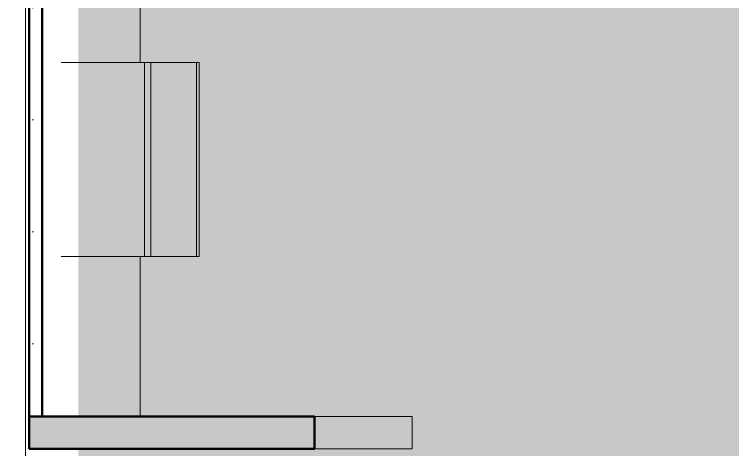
# Model space of a CAD drawing. Header units: millimetres. Extents: x -46169 to 247764, y -86316 to 18123.
# Drawn here: x 239188 to 239743, y -82027 to -81690 of the extents above; entities that cross this region are included whole.
import ezdxf

# ---------------------------------------------------------------- set-up
doc = ezdxf.new("R2010")
doc.units = ezdxf.units.MM
doc.header["$MEASUREMENT"] = 0
doc.linetypes.add('Wipeout_Contour', pattern=[1000, 0, -1000])
for name, color, linetype, lineweight in [('A-25-M_Curtain_Wall_Detail_Pen_No__121', 255, 'Continuous', 0), ('New_A-25-M_Wall_Int_Pen_No__87', 8, 'Continuous', 20), ('New_A-35-M_FFE_Sanitary_Pen_No__87', 8, 'Continuous', 20), ('New_A-35-M_FFE_Sanitary_Pen_No__89', 8, 'Continuous', 20)]:
    doc.layers.add(name, color=color, linetype=linetype, lineweight=lineweight)
for name, color, linetype in [('New_A-20-M_Roof', 7, 'Continuous'), ('New_A-25-M_Wall_Int', 7, 'Continuous'), ('New_A-35-M_FFE_Sanitary', 7, 'Continuous')]:
    doc.layers.add(name, color=color, linetype=linetype)
for name, color, linetype, lineweight, true_color in [('New_A-35-M_FFE_Sanitary_Pen_No__107', 7, 'Continuous', 15, 0xa6a6a6), ('New_A-35-M_FFE_Sanitary_Pen_No__211', 7, 'Continuous', 13, 0xebf6ff), ('New_A-35-M_FFE_Sanitary_Pen_No__27', 7, 'Continuous', 50, 0x2a2a2a), ('New_A-35-M_FFE_Sanitary_Pen_No__29', 7, 'Continuous', 50, 0x2a2a2a), ('New_A-35-M_FFE_Sanitary_Pen_No__64', 7, 'Continuous', 20, 0x606060)]:
    doc.layers.add(name, color=color, linetype=linetype, lineweight=lineweight, true_color=true_color)

# ---------------------------------------------------------------- blocks, each defined once
blk = doc.blocks.new('Section Elem_81_5', base_point=(221877.12, -83027.49))
at = {"color": 254, "linetype": 'Wipeout_Contour', "lineweight": 0, "ltscale": 997328.976935}
blk.add_wipeout([(240783.96, -79427.49), (230618.33, -82957.6), (230624.49, -82975.35), (240841.25, -79427.49)], dxfattribs=at).dxf.layer = 'New_A-20-M_Roof'
blk = doc.blocks.new('Section Elem_104_5', base_point=(221877.12, -83027.49))
at = {"color": 254, "linetype": 'Wipeout_Contour', "lineweight": 0, "ltscale": 1011216.259972602}
blk.add_wipeout([(239196.46, -83027.49), (239196.46, -80627.49), (239187.76, -80627.49), (239187.76, -83027.49)], dxfattribs=at).dxf.layer = 'New_A-25-M_Wall_Int'
at = {"layer": 'New_A-25-M_Wall_Int_Pen_No__87', "linetype": 'Continuous'}
blk.add_line((239196.46, -83027.49), (239196.46, -80627.49), dxfattribs=at)
blk = doc.blocks.new('Section Elem_108_5', base_point=(221877.12, -83027.49))
at = {"color": 254, "linetype": 'Wipeout_Contour', "lineweight": 0, "ltscale": 1011623.35473873}
blk.add_wipeout([(239328.59, -81727.49), (239293.22, -81727.49), (239293.22, -81877.49), (239328.59, -81877.49)], dxfattribs=at).dxf.layer = 'New_A-35-M_FFE_Sanitary'
at = {"color": 254, "linetype": 'Wipeout_Contour', "lineweight": 0, "ltscale": 1011693.944527377}
blk.add_wipeout([(239328.59, -81877.49), (239330.52, -81877.49), (239330.52, -81727.49), (239328.59, -81727.49)], dxfattribs=at).dxf.layer = 'New_A-35-M_FFE_Sanitary'
at = {"layer": 'New_A-35-M_FFE_Sanitary_Pen_No__64', "linetype": 'Continuous'}
for p, q in [((239293.22, -81727.49), (239328.59, -81727.49)), ((239328.59, -81727.49), (239330.52, -81727.49)), ((239328.59, -81877.49), (239328.59, -81727.49)), ((239330.52, -81877.49), (239330.52, -81727.49)), ((239293.22, -81877.49), (239328.59, -81877.49)), ((239328.59, -81877.49), (239330.52, -81877.49))]:
    blk.add_line(p, q, dxfattribs=at)
blk = doc.blocks.new('Section Elem_109_5', base_point=(221877.12, -83027.49))
at = {"layer": 'New_A-35-M_FFE_Sanitary_Pen_No__27', "linetype": 'Continuous'}
for p, q in [((239199.26, -81682.49), (239199.26, -82001.26)), ((239199.33, -81682.49), (239199.26, -81682.49)), ((239199.33, -82001.26), (239199.26, -82001.26))]:
    blk.add_line(p, q, dxfattribs=at)
at = {"color": 254, "linetype": 'Wipeout_Contour', "lineweight": 0, "ltscale": 1011393.238865526}
blk.add_wipeout([(239285.05, -81682.49), (239281.82, -81682.49), (239281.82, -81727.49), (239285.05, -81727.49)], dxfattribs=at).dxf.layer = 'New_A-35-M_FFE_Sanitary'
at = {"color": 254, "linetype": 'Wipeout_Contour', "lineweight": 0, "ltscale": 1011696.604011365}
blk.add_wipeout([(239281.82, -82001.26), (239285.05, -82001.26), (239285.05, -81877.49), (239281.82, -81877.49)], dxfattribs=at).dxf.layer = 'New_A-35-M_FFE_Sanitary'
at = {"layer": 'New_A-35-M_FFE_Sanitary_Pen_No__87', "linetype": 'Continuous'}
for p, q in [((239285.05, -81727.49), (239285.05, -81682.49)), ((239285.05, -82001.26), (239285.05, -81877.49))]:
    blk.add_line(p, q, dxfattribs=at)
at = {"color": 254, "linetype": 'Wipeout_Contour', "lineweight": 0, "ltscale": 1011359.627351155}
blk.add_wipeout([(239281.82, -81682.49), (239267.29, -81682.49), (239267.29, -81727.49), (239281.82, -81727.49)], dxfattribs=at).dxf.layer = 'New_A-35-M_FFE_Sanitary'
at = {"color": 254, "linetype": 'Wipeout_Contour', "lineweight": 0, "ltscale": 1011663.002576068}
blk.add_wipeout([(239267.29, -82001.26), (239281.82, -82001.26), (239281.82, -81877.49), (239267.29, -81877.49)], dxfattribs=at).dxf.layer = 'New_A-35-M_FFE_Sanitary'
at = {"color": 254, "linetype": 'Wipeout_Contour', "lineweight": 0, "ltscale": 1011285.649319447}
blk.add_wipeout([(239242.73, -81727.49), (239267.29, -81727.49), (239267.29, -81682.49), (239242.73, -81682.49)], dxfattribs=at).dxf.layer = 'New_A-35-M_FFE_Sanitary'
at = {"color": 254, "linetype": 'Wipeout_Contour', "lineweight": 0, "ltscale": 1011589.046730395}
blk.add_wipeout([(239242.73, -82001.26), (239267.29, -82001.26), (239267.29, -81877.49), (239242.73, -81877.49)], dxfattribs=at).dxf.layer = 'New_A-35-M_FFE_Sanitary'
at = {"color": 254, "linetype": 'Wipeout_Contour', "lineweight": 0, "ltscale": 2022681.929177304}
blk.add_wipeout([(239242.73, -81682.49), (239209.28, -81682.49), (239209.28, -82001.26), (239242.73, -82001.26), (239242.73, -81877.49), (239223.96, -81877.49), (239223.96, -81727.49), (239242.73, -81727.49)], dxfattribs=at).dxf.layer = 'New_A-35-M_FFE_Sanitary'
at = {"layer": 'New_A-35-M_FFE_Sanitary_Pen_No__211', "linetype": 'Continuous'}
h = blk.add_hatch(dxfattribs=at)
h.set_pattern_fill('Plaster_0005', color=256, style=0, pattern_type=2)
h.set_pattern_definition([(0, (221877.115, -83027.49), (0, 86.60254), [0, -50]), (0, (221902.115, -82984.19), (0, 86.60254), [0, -50])])
h.paths.add_polyline_path([(239209.28, -81682.49), (239199.26, -81682.49), (239199.26, -82001.26), (239209.28, -82001.26)])
at = {"layer": 'New_A-35-M_FFE_Sanitary_Pen_No__27', "linetype": 'Continuous'}
blk.add_line((239209.28, -81682.49), (239209.28, -82001.26), dxfattribs=at)
blk = doc.blocks.new('Section Elem_127_5', base_point=(221877.12, -83027.49))
at = {"color": 254, "linetype": 'Wipeout_Contour', "lineweight": 0, "ltscale": 1011416.144104159}
blk.add_wipeout([(239288.36, -81727.49), (239223.96, -81727.49), (239223.96, -81877.49), (239288.36, -81877.49)], dxfattribs=at).dxf.layer = 'New_A-35-M_FFE_Sanitary'
at = {"color": 254, "linetype": 'Wipeout_Contour', "lineweight": 0, "ltscale": 1011547.219309263}
blk.add_wipeout([(239288.36, -81727.49), (239288.36, -81877.49), (239293.22, -81877.49), (239293.22, -81727.49)], dxfattribs=at).dxf.layer = 'New_A-35-M_FFE_Sanitary'
at = {"layer": 'New_A-35-M_FFE_Sanitary_Pen_No__64', "linetype": 'Continuous'}
for p, q in [((239223.95, -81727.49), (239288.36, -81727.49)), ((239288.36, -81727.49), (239293.22, -81727.49)), ((239288.36, -81877.49), (239288.36, -81727.49)), ((239293.22, -81877.49), (239293.22, -81727.49)), ((239223.95, -81877.49), (239288.36, -81877.49)), ((239288.36, -81877.49), (239293.22, -81877.49))]:
    blk.add_line(p, q, dxfattribs=at)
blk = doc.blocks.new('Section Elem_135_5', base_point=(221877.12, -83027.49))
at = {"layer": 'New_A-35-M_FFE_Sanitary_Pen_No__29', "linetype": 'Continuous'}
for p, q in [((239199.33, -82001.26), (239199.33, -82026.26)), ((239209.28, -82001.26), (239199.33, -82001.26))]:
    blk.add_line(p, q, dxfattribs=at)
at = {"color": 254, "linetype": 'Wipeout_Contour', "lineweight": 0, "ltscale": 1012588.444117879}
blk.add_wipeout([(239491.88, -82026.26), (239495.4, -82026.26), (239495.4, -82001.26), (239491.88, -82001.26)], dxfattribs=at).dxf.layer = 'New_A-35-M_FFE_Sanitary'
at = {"layer": 'New_A-35-M_FFE_Sanitary_Pen_No__89', "linetype": 'Continuous'}
blk.add_line((239495.4, -82001.26), (239495.4, -82026.26), dxfattribs=at)
at = {"color": 254, "linetype": 'Wipeout_Contour', "lineweight": 0, "ltscale": 1012553.749143469}
blk.add_wipeout([(239477.06, -82026.26), (239491.88, -82026.26), (239491.88, -82001.26), (239477.06, -82001.26)], dxfattribs=at).dxf.layer = 'New_A-35-M_FFE_Sanitary'
at = {"layer": 'New_A-35-M_FFE_Sanitary_Pen_No__89', "linetype": 'Continuous'}
for p, q in [((239495.4, -82001.26), (239491.88, -82001.26)), ((239495.4, -82026.26), (239491.88, -82026.26))]:
    blk.add_line(p, q, dxfattribs=at)
at = {"color": 254, "linetype": 'Wipeout_Contour', "lineweight": 0, "ltscale": 1012478.70171822}
blk.add_wipeout([(239452.22, -82001.26), (239452.22, -82026.26), (239477.06, -82026.26), (239477.06, -82001.26)], dxfattribs=at).dxf.layer = 'New_A-35-M_FFE_Sanitary'
at = {"layer": 'New_A-35-M_FFE_Sanitary_Pen_No__89', "linetype": 'Continuous'}
for p, q in [((239491.88, -82001.26), (239477.06, -82001.26)), ((239491.88, -82026.26), (239477.06, -82026.26))]:
    blk.add_line(p, q, dxfattribs=at)
at = {"color": 254, "linetype": 'Wipeout_Contour', "lineweight": 0, "ltscale": 1012370.340249033}
blk.add_wipeout([(239452.22, -82001.26), (239419.79, -82001.26), (239419.79, -82026.26), (239452.22, -82026.26)], dxfattribs=at).dxf.layer = 'New_A-35-M_FFE_Sanitary'
at = {"layer": 'New_A-35-M_FFE_Sanitary_Pen_No__107', "linetype": 'Continuous'}
blk.add_hatch(color=256, dxfattribs=at).paths.add_polyline_path([(239199.33, -82026.26), (239419.79, -82026.26), (239419.79, -82001.26), (239199.33, -82001.26)])
at = {"layer": 'New_A-35-M_FFE_Sanitary_Pen_No__29', "linetype": 'Continuous'}
for p, q in [((239419.79, -82001.26), (239209.28, -82001.26)), ((239419.79, -82001.26), (239419.79, -82026.26)), ((239419.79, -82026.26), (239199.33, -82026.26))]:
    blk.add_line(p, q, dxfattribs=at)
at = {"layer": 'New_A-35-M_FFE_Sanitary_Pen_No__89', "linetype": 'Continuous'}
for p, q in [((239452.22, -82001.26), (239419.79, -82001.26)), ((239477.06, -82001.26), (239452.22, -82001.26)), ((239452.22, -82026.26), (239419.79, -82026.26)), ((239477.06, -82026.26), (239452.22, -82026.26))]:
    blk.add_line(p, q, dxfattribs=at)

msp = doc.modelspace()

# ---------------------------------------------------------------- block references
at = {"layer": 'New_A-20-M_Roof'}
msp.add_blockref('Section Elem_81_5', (221877.12, -83027.49), dxfattribs=at)

# ---------------------------------------------------------------- next in the draw order: block references
at = {"layer": 'New_A-25-M_Wall_Int'}
msp.add_blockref('Section Elem_104_5', (221877.12, -83027.49), dxfattribs=at)
at = {"layer": 'New_A-35-M_FFE_Sanitary'}
for name in ['Section Elem_109_5', 'Section Elem_108_5']:
    msp.add_blockref(name, (221877.12, -83027.49), dxfattribs=at)

# ---------------------------------------------------------------- next in the draw order: block references
for name in ['Section Elem_127_5', 'Section Elem_135_5']:
    msp.add_blockref(name, (221877.12, -83027.49), dxfattribs=at)

# ---------------------------------------------------------------- next in the draw order: hatches: boundary and pattern name
at = {"layer": 'A-25-M_Curtain_Wall_Detail_Pen_No__121', "linetype": 'Continuous'}
msp.add_hatch(color=256, dxfattribs=at).paths.add_polyline_path([(239237.21, -80562.35), (240898.86, -80562.35), (240898.86, -82459.7), (239237.21, -82459.7)])

doc.saveas('drawing.dxf')
